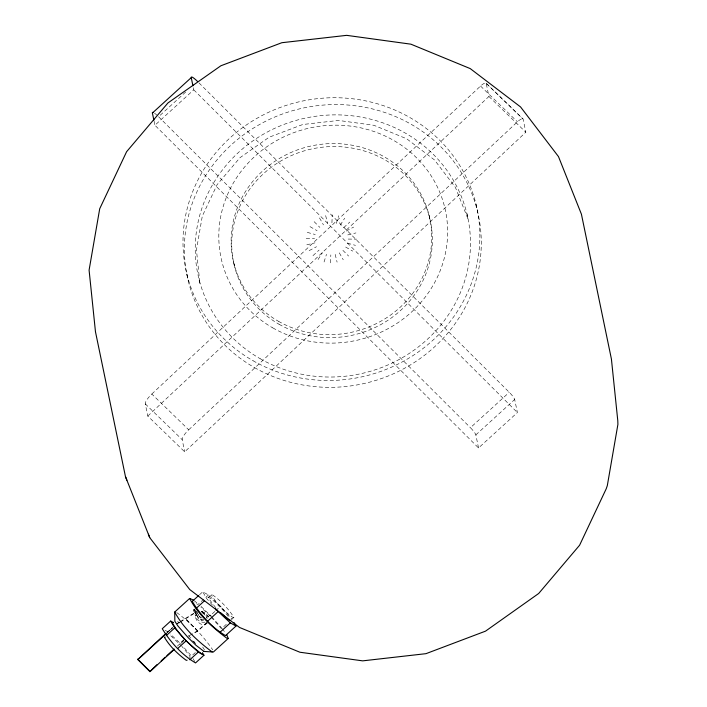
<?xml version="1.0" encoding="UTF-8"?>
<svg xmlns="http://www.w3.org/2000/svg" width="707" height="707" viewBox="0 0 707 707"><rect width="100%" height="100%" fill="white"/><g stroke="black" fill="none" stroke-linecap="round" stroke-linejoin="round"><path stroke-width="0.53" stroke-dasharray="3.54 2.65" d="M331.937 222.864L332.21 214.848M330.549 262.898L330.823 254.891M203.89 620.039L201.91 620.428L198.464 618.466L196.422 614.427L197.173 611.626M196.564 615.09L197.306 612.289M324.053 262.005L326.493 254.299M336.267 223.465L338.706 215.741M340.261 225.109L344.707 218.207M318.053 259.54L322.498 252.655M196.192 611.528C191.827 617.511 201.619 629.221 207.425 622.973M151.811 394.038L480.539 86.042A7.256 1.935 -45.9 0 1 486.222 83.417L523.127 119.174L525.831 132.227L184.695 451.835L147.79 416.07L145.271 403.874A9.995 2.669 -45.9 0 1 151.811 394.038L188.716 429.803A9.995 2.669 -45.9 0 0 182.176 439.639L184.695 451.835M147.79 416.07L488.926 96.47L486.222 83.417M188.716 429.803L517.444 121.807A7.256 1.935 -45.9 0 1 523.127 119.174M343.655 227.689L349.797 222.086M160.189 115.259L186.895 90.92M198.976 82.887L509.279 392.305A7.256 1.22 47.6 0 1 514.687 399.49L517.391 412.543L478.542 447.946L154.921 125.245L193.771 89.833L193.135 86.784M312.962 255.66L319.104 250.066M199.498 594.773L202.732 591.821L208.441 594.958L220.557 606.279L231.984 619.146M166.887 632.535L172.561 627.365M169.494 630.467L172.552 627.675M208.441 594.958L197.933 604.547L194.125 602.452M166.985 632.977L170.228 630.025M171.032 629.283L172.658 627.807M196.785 612.642L195.733 613.596L193.462 611.334L193.188 610.008L194.239 609.054L196.511 611.316M215.67 607.649L208.026 597.601L211.782 594.322C220.469 600.429 228.264 608.365 233.893 617.379L231.525 619.535M193.462 611.334L194.513 610.38L194.239 609.054M180.197 621.665L196.555 611.537M209.935 614.843L208.141 616.999L209.935 614.843L211.172 616.08M183.9 639.694L180.082 643.176L170.237 633.985M214.901 611.44L210.041 615.859L200.956 607.375M215.706 610.698L220.557 606.279M177.386 646.092L183.864 640.18M180.718 643.582L183.961 640.622M206.983 622.257L197.686 630.732L192.313 633.746M207.08 622.699L197.783 631.174L191.509 634.683M195.326 652.561L191.509 656.043L182.936 646.392M226.32 624.308L221.468 628.726L211.473 617.467M478.542 447.946L475.846 434.893A7.256 1.22 47.6 0 0 470.429 427.708L509.279 392.305M475.846 434.893L514.687 399.49M208.026 597.601L208.627 597.194L214.398 601.533L223.094 610.203L228.538 616.707M233.893 617.379L233.292 617.777C224.605 611.679 216.81 603.734 211.181 594.728M197.766 613.349L195.972 614.984L195.715 617.697M176.617 623.671L179.304 622.16M176.706 624.113L179.392 622.602M180.294 622.107L194.973 612.978M191.42 634.241L188.822 636.194L190.616 635.186M346.209 231.039L353.624 227.106M309.127 250.64L316.55 246.716M347.756 234.918L355.948 232.93M306.811 244.816L315.004 242.837M196.422 614.427L198.331 617.803L201.778 619.765L204.747 619.182M205.118 622.142C200.664 623.256 196.201 619.412 195.203 615.223M189.432 657.466L190.28 657.316L189.396 655.424L181.761 646.225M306.166 238.586L314.58 238.692M348.18 239.072L356.593 239.16M202.14 618.086L199.383 616.84L198.146 614.374L199.286 616.398L201.354 617.582M347.464 243.208L355.515 245.364M307.245 232.382L315.295 234.547M201.389 611.246L204.632 612.881A13.566 12.867 -11.7 0 1 207.354 615.532L208.044 616.557M201.477 611.688L204.721 613.322A13.566 12.867 -11.7 0 1 207.443 615.974L208.141 616.999M165.111 630.291L167.966 631.855M201.689 611.281L204.659 613.349L207.169 617.794M201.866 612.023L203.589 613.004L205.49 616.38M201.999 612.686L203.722 613.667L204.677 615.355M345.652 247.052L352.793 251.135M309.958 226.611L317.107 230.712M176.732 612.571C190.678 622.734 203.006 635.62 212.745 649.866M194.107 600.614L198.888 604.512M177.572 621.4L179.622 622.973M170.829 635.814L181.036 645.456M201.053 606.394L210.978 616.071M486.116 83.161L523.021 118.926M480.539 86.042L517.444 121.807M488.926 96.47L525.831 132.227M145.271 403.874L182.176 439.639M342.868 250.34L348.613 256.067M193.771 89.833L517.391 412.543M314.138 221.68L319.891 227.424M158.571 116.735L470.429 427.708M210.023 615.284L211.26 616.522M194.513 610.38L196.025 611.882M193.188 610.008L195.459 612.271L195.733 613.596M211.685 616.822L221.583 627.896M212.489 605.139L206.78 598.705L202.732 591.821M188.495 635.505L192.772 640.33M193.488 641.134L194.92 642.743M193.462 641.196L196.246 644.36M222.201 628.647L225.621 633.11M202.67 647.02L204.447 649.795M193.02 658.624L195.044 662.061M319.493 217.924L323.461 224.914M339.298 252.841L343.266 259.822M206.347 617.211L207.204 618.731M325.653 215.591L327.562 223.359M335.189 254.396L337.098 262.156M475.997 204.137L477.419 210.986M466.885 213.532L468.034 219.099L455.388 187.328L434.469 159.932L406.702 138.784L373.976 125.307L338.529 120.437L302.782 124.503L269.146 137.22L239.938 157.732L217.146 184.624L202.308 216.086L196.449 249.96L199.957 283.931L198.808 278.372M429.131 215.476L429.741 218.454M233.725 262.739L234.344 265.717M186.851 274.077L188.274 280.918M154.082 121.18L154.921 125.245M203.589 613.004L203.722 613.667M201.778 619.765L201.91 620.428M198.331 617.803L198.464 618.466M198.199 614.162L198.234 614.816M154.55 113.244A9.995 1.679 47.6 0 1 156.821 115.082M197.686 630.732L185.579 618.652L197.783 631.174L197.686 630.732M279.053 324.257A100.527 95.33 -11.7 0 0 432.304 243.226A100.527 95.33 -11.7 0 0 284.78 158.775A100.527 95.33 -11.7 0 0 279.053 324.257M254.423 367.552A148.753 141.064 -11.7 0 0 481.202 247.636A148.753 141.064 -11.7 0 0 262.898 122.673A148.753 141.064 -11.7 0 0 254.423 367.552M278.434 321.278A100.527 95.33 -11.7 0 0 431.685 240.247A100.527 95.33 -11.7 0 0 284.161 155.796A100.527 95.33 -11.7 0 0 278.434 321.278M260.141 358.688A137.909 130.786 -11.7 0 0 470.394 247.512A137.909 130.786 -11.7 0 0 267.997 131.661A137.909 130.786 -11.7 0 0 260.141 358.688M253.009 360.703A148.753 141.064 -11.7 0 0 479.788 240.787A148.753 141.064 -11.7 0 0 261.484 115.833A148.753 141.064 -11.7 0 0 253.009 360.703M272.787 327.88A114.658 108.728 -11.7 0 0 447.584 235.449A114.658 108.728 -11.7 0 0 279.318 139.129A114.658 108.728 -11.7 0 0 272.787 327.88"/><path stroke-width="1.06" d="M153.87 120.163L152.394 113.049L191.244 77.637A9.995 1.679 47.6 0 1 197.412 81.332M226.682 634.577L228.237 638.448L213.355 652.022L203.996 651.43L195.989 645.279L188.239 637.714L178.04 626.119L174.85 621.25L174.735 612.023L189.626 598.458L193.232 599.943M173.524 622.62L170.67 621.055L162.256 628.726C170.52 642.221 181.902 654.815 195.547 662.927L203.961 655.256L202.441 652.676M198.694 595.515L192.224 601.41C200.488 614.904 211.861 627.507 225.515 635.611L236.023 626.031L234.008 622.584M174.231 649.486L149.919 671.65L137.803 659.569L166.083 633.278M137.803 659.569L166.172 633.711M166.304 635.602L174.709 627.94L170.67 621.055M196.263 608.285L204.35 600.915M149.919 671.65L157.122 664.562M161.178 660.868L165.226 657.174M166.852 655.698L174.143 649.044M177.722 648.469L186.135 640.807L198.252 652.119L203.961 655.256M207.69 621.153L218.207 611.573L230.323 622.894L236.023 626.031M189.838 659.79L198.252 652.119M219.806 632.473L230.323 622.894M230.738 620.251L230.137 620.658L227.893 619.279L220.787 612.916M165.217 637.06L164.369 637.201C169.768 646.331 177.766 654.063 186.277 660.338L187.125 660.188M173.162 622.584L172.225 622.531C178.809 634.974 190.156 645.332 201.468 653.728L202.396 653.781M228.237 638.448L227.053 638.377C212.577 627.639 198.04 614.383 189.626 598.458M203.996 651.43L204.924 651.474M212.162 651.951C197.686 641.214 183.157 627.949 174.735 612.023M137.715 659.127L149.831 671.208M215.352 608.356L218.207 611.573M174.709 627.94L186.135 640.807M125.466 476.615L149.734 537.629L189.732 589.523L239.54 627.471L299.901 652.234L362.664 660.859L425.985 653.666L485.523 631.148L538.699 593.473L579.599 545.221L606.217 488.793L607.313 485.629L617.909 424.386L617.785 420.674L611.422 359.085L581.419 214.194L558.486 156.6L520.564 106.943L470.235 68.597L410.917 44.179L346.66 35.35L281.846 42.712L220.884 65.769L167.939 102.948L126.606 151.705L99.714 208.733L89.091 270.136L95.463 331.724L125.466 476.615L126.871 480.186M148.39 534.209L149.734 537.629M191.244 77.637L192.923 85.768M152.394 113.049A9.995 1.679 47.6 0 1 152.986 112.404"/></g></svg>
